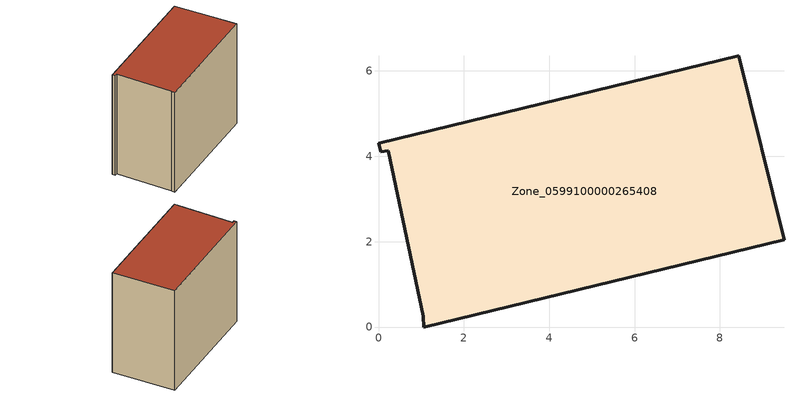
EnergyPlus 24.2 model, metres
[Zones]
Zone_0599100000265408
 floor ground (C_G): 0.23,4.13 0.05,4.11 0,4.3 8.44,6.35 9.5,2.04 1.06,0 1.05,0.26 z0
 wall outside (C_F): 1.06,0 9.5,2.04 8.44,6.35 0,4.3 0.05,4.11 0.23,4.13 1.05,0.26 1.06,0 z0:7.67
 roof outside (C_R): 0.05,4.11 0.23,4.13 1.05,0.26 1.06,0 9.5,2.04 8.44,6.35 0,4.3 z7.67
[BUILDING]
Pand.0599100000265408: North Axis=0; Terrain=City; Loads Convergence Tolerance Value=0.04; Temperature Convergence Tolerance Value=0.4; Solar Distribution=FullExterior; Maximum Number of Warmup Days=25; Minimum Number of Warmup Days=1
[Site:Location]
Rotterdam.The.Hague.AP_ZH_NLD Design_Conditions: Latitude=51.96; Longitude=4.45; Time Zone=1; Elevation=-4.5
[SITE:GROUNDTEMPERATURE:BUILDINGSURFACE]
18, 18, 18, 18, 18, 18, 18, 18, 18, 18, 18, 18
[MATERIAL] Thermal Absorptance=0.9; Solar Absorptance=0.7; Visible Absorptance=0.7
Name | Roughness | Thickness | Conductivity | Density | Specific Heat
G.TI.1946 | MediumSmooth | 0.15 | 1 | 540 | 1210
F.TI.1946 | Rough | 0.3 | 0.857143 | 1920 | 840
R.TI.1946 | MediumRough | 0.2 | 0.1 | 1500 | 1000
[CONSTRUCTION]
C_G: G.TI.1946
C_F: F.TI.1946
C_R: R.TI.1946
[ZONE]
Zone_0599100000265408: Type=1; Multiplier=1; Ceiling Height=Autocalculate; Volume=Autocalculate; Floor Area=autocalculate; Part of Total Floor Area=Yes
[ZONEINFILTRATION:DESIGNFLOWRATE]
Infil_Zone_0599100000265408: Zone or ZoneList or Space or SpaceList=Zone_0599100000265408; Schedule=AlwaysOn; Design Flow Rate Calculation Method=Flow/Area; Flow Rate per Floor Area=0.003; Constant Term Coefficient=1; Temperature Term Coefficient=0; Velocity Term Coefficient=0; Velocity Squared Term Coefficient=0
[HVACTEMPLATE:ZONE:IDEALLOADSAIRSYSTEM]
Zone_0599100000265408: Maximum Heating Supply Air Temperature=50; Minimum Cooling Supply Air Temperature=13; Maximum Heating Supply Air Humidity Ratio=0.0156; Minimum Cooling Supply Air Humidity Ratio=0.0077; Heating Limit=NoLimit; Cooling Limit=NoLimit; Dehumidification Control Type=ConstantSensibleHeatRatio; Cooling Sensible Heat Ratio=0.7; Dehumidification Setpoint=60; Humidification Control Type=None; Humidification Setpoint=30; Outdoor Air Method=None; Outdoor Air Flow Rate per Person=0.00944; Outdoor Air Flow Rate per Zone Floor Area=0; Outdoor Air Flow Rate per Zone=0; Demand Controlled Ventilation Type=None; Outdoor Air Economizer Type=NoEconomizer; Heat Recovery Type=None; Sensible Heat Recovery Effectiveness=0.7; Latent Heat Recovery Effectiveness=0.65
[ZONECONTROL:THERMOSTAT]
ThermostatControl_Zone_0599100000265408: Zone or ZoneList=Zone_0599100000265408; Control Type Schedule=DualSetpointControlType; Control 1=Thermostat_Zone_0599100000265408; Temperature Difference Between Cutout And Setpoint=0
[THERMOSTATSETPOINT:DUALSETPOINT]
Thermostat_Zone_0599100000265408: Heating Setpoint Temperature Schedule=HeatingSetpoint_Zone_0599100000265408; Cooling Setpoint Temperature Schedule=CoolingSetpoint_Zone_0599100000265408
[SCHEDULE:COMPACT]
HeatingSetpoint_Zone_0599100000265408: Through: 12/31, For: AllDays, Until: 24:00, 21
CoolingSetpoint_Zone_0599100000265408: Through: 12/31, For: AllDays, Until: 24:00, 24
DualSetpointControlType: Through: 12/31, For: AllDays, Until: 24:00, 4
AlwaysOn: Through: 12/31, For: AllDays, Until: 24:00, 1
